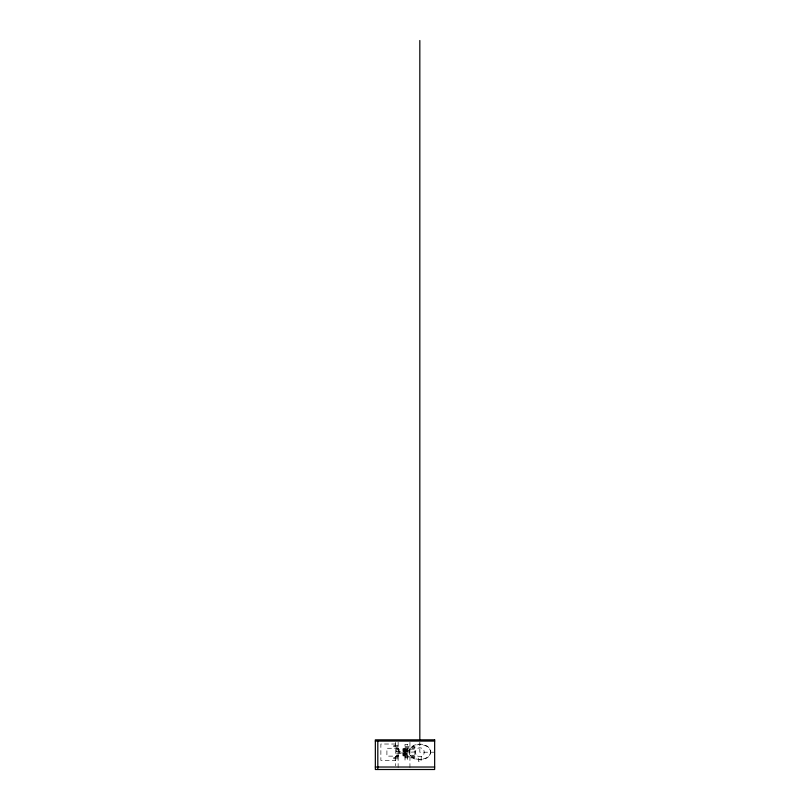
<?xml version="1.0" encoding="UTF-8"?>
<svg xmlns="http://www.w3.org/2000/svg" width="810" height="810" viewBox="0 0 810 810"><rect width="100%" height="100%" fill="white"/><g stroke="black" fill="none" stroke-linecap="round" stroke-linejoin="round"><path stroke-width="0.61" stroke-dasharray="4.05 3.04" d="M415.388 751.913L409.941 752.206M421.261 756.418L421.058 761.592L418.588 761.592L418.395 756.418M395.665 744.025L380.872 744.025L380.872 760.377L395.665 760.377M393.913 745.585L398.135 745.585M405 746.526L414.882 746.526L414.882 757.876L405 757.876M393.913 746.749L398.135 746.749M405 747.397L414.882 747.397M395.665 747.924L398.135 747.924M405 748.268L414.882 748.268M405 748.491L403.026 748.491L403.026 755.902L405 755.912M398.581 748.703L397.214 748.703L397.214 749.463L398.581 749.473M398.581 749.28L399.158 749.28L399.158 755.122L398.581 755.122M403.026 749.179L414.882 749.149M405 749.584L407.47 749.584M403.026 749.898L405 749.898M405 750.019L409.941 750.019M403.026 750.283L407.47 750.283M405 750.89L409.941 750.89M403.026 751.012L405 751.012M403.026 751.224L407.47 751.224M396.434 751.427L405 751.427M403.026 751.619L407.47 751.65M434.656 752.206L419.823 752.206L419.823 742.081M403.026 752.753L407.47 752.753M399.158 752.976L405 752.976M396.434 753.178L407.47 753.178M403.026 753.391L409.941 753.513M403.026 754.12L407.47 754.12M403.026 754.505L409.941 754.383M405 754.819L407.47 754.819M398.581 754.93L397.214 754.93L397.214 755.689L398.581 755.7M403.026 755.224L414.882 755.264M405 756.135L414.882 756.135M395.665 756.479L398.135 756.479M405 757.006L414.882 757.006M393.913 757.654L398.135 757.654M393.913 758.818L398.135 758.818M430.636 751.761A10.813 7.644 0 0 1 414.426 758.383A10.813 7.644 0 0 1 414.426 745.139A10.813 7.644 0 0 1 430.636 751.761L430.636 752.206A10.813 7.644 0 0 1 414.426 758.818A10.813 7.644 0 0 1 414.426 745.585A10.813 7.644 0 0 1 430.636 752.206M409.941 742.314L409.941 768.265M398.135 742.314L398.135 768.265M396.434 747.934L396.434 756.469M395.665 742.314L395.665 765.794M393.913 745.686L393.913 746.658M393.913 757.745L393.913 758.717M407.47 744.339L405 744.339L405 760.063L407.47 760.063L407.47 744.339M398.581 748.268L386.907 748.268L386.907 756.135L398.581 756.135L398.581 748.268M417.606 756.054A4.445 4.445 0 0 0 424.278 752.206A4.445 4.445 0 0 0 417.606 748.349A4.445 4.445 0 0 0 417.606 756.054"/><path stroke-width="1.21" d="M375.344 741.079L434.656 741.079M375.344 767.029L434.656 767.029M419.823 40.5L419.823 739.56M377.814 741.079L377.814 769.5M434.656 739.844L375.344 739.844L375.344 769.5L434.656 769.5L434.656 739.844"/></g></svg>
